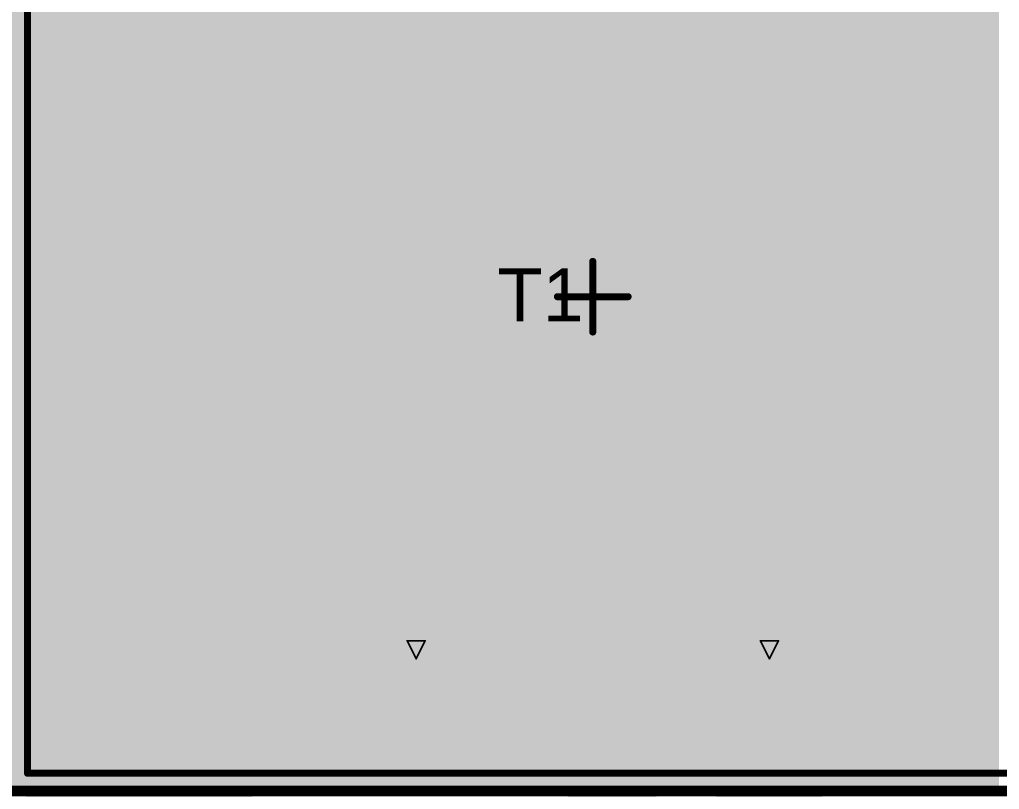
# Model space of a CAD drawing. Header units: inches. Extents: x -21 to 344, y -3 to 240.
# Drawn here: x 12.77 to 40.51, y 63.64 to 85.45 of the extents above; entities that cross this region are included whole.
import ezdxf

# ---------------------------------------------------------------- set-up
doc = ezdxf.new("R2010")
doc.units = ezdxf.units.IN
for name, color, linetype in [('Bottom Layer', 5, 'Continuous'), ('Bottom Solder', 6, 'Continuous'), ('Drill Drawing', 1, 'Continuous'), ('Int1 -GND)', 76, 'Continuous'), ('Int2 -PWR)', 16, 'Continuous'), ('Multi-Layer', 9, 'Continuous'), ('Pad Holes', 156, 'Continuous'), ('Top Component Center', 76, 'Continuous'), ('Top Designator', 56, 'Continuous'), ('Top Layer', 1, 'Continuous'), ('Top Overlay', 2, 'Continuous'), ('Top Solder', 216, 'Continuous')]:
    doc.layers.add(name, color=color, linetype=linetype)
doc.styles.add('Arial', font='', dxfattribs={"height": 0.2})
doc.styles.get('Arial').set_extended_font_data('Arial')

# ---------------------------------------------------------------- blocks, each defined once
blk = doc.blocks.new('EI30_14')
at = {"layer": 'Bottom Layer'}
h = blk.add_hatch(color=5, dxfattribs=at)
edge = h.paths.add_edge_path()
edge.add_arc((-5, -10), 0.75, 0, 360)
h = blk.add_hatch(color=5, dxfattribs=at)
edge = h.paths.add_edge_path()
edge.add_arc((5, -10), 0.75, 0, 360)
at = {"layer": 'Bottom Solder'}
h = blk.add_hatch(color=6, dxfattribs=at)
edge = h.paths.add_edge_path()
edge.add_arc((-5, -10), 0.8, 0, 360)
h = blk.add_hatch(color=6, dxfattribs=at)
edge = h.paths.add_edge_path()
edge.add_arc((5, -10), 0.8, 0, 360)
at = {"layer": 'Int1 -GND)'}
h = blk.add_hatch(color=7, dxfattribs=at)
edge = h.paths.add_edge_path()
edge.add_arc((-5, -10), 1.212, 0, 360)
h = blk.add_hatch(color=7, dxfattribs=at)
edge = h.paths.add_edge_path()
edge.add_arc((5, -10), 1.212, 0, 360)
at = {"layer": 'Int2 -PWR)'}
h = blk.add_hatch(color=7, dxfattribs=at)
edge = h.paths.add_edge_path()
edge.add_arc((-5, -10), 1.212, 0, 360)
h = blk.add_hatch(color=7, dxfattribs=at)
edge = h.paths.add_edge_path()
edge.add_arc((5, -10), 1.212, 0, 360)
at = {"layer": 'Multi-Layer'}
h = blk.add_hatch(color=9, dxfattribs=at)
edge = h.paths.add_edge_path()
edge.add_arc((-5, -10), 0.75, 0, 360)
h = blk.add_hatch(color=9, dxfattribs=at)
edge = h.paths.add_edge_path()
edge.add_arc((5, -10), 0.75, 0, 360)
at = {"layer": 'Pad Holes'}
h = blk.add_hatch(color=7, dxfattribs=at)
edge = h.paths.add_edge_path()
edge.add_arc((-5, -10), 0.45, 0, 360)
h = blk.add_hatch(color=7, dxfattribs=at)
edge = h.paths.add_edge_path()
edge.add_arc((5, -10), 0.45, 0, 360)
at = {"layer": 'Top Layer'}
h = blk.add_hatch(color=1, dxfattribs=at)
edge = h.paths.add_edge_path()
edge.add_arc((-5, -10), 0.75, 0, 360)
h = blk.add_hatch(color=1, dxfattribs=at)
edge = h.paths.add_edge_path()
edge.add_arc((5, -10), 0.75, 0, 360)
at = {"layer": 'Top Solder'}
h = blk.add_hatch(color=216, dxfattribs=at)
edge = h.paths.add_edge_path()
edge.add_arc((-5, -10), 0.8, 0, 360)
h = blk.add_hatch(color=216, dxfattribs=at)
edge = h.paths.add_edge_path()
edge.add_arc((5, -10), 0.8, 0, 360)
at = {"layer": 'Top Component Center'}
for points in [[(-16, -13.5, 0.2, 0.2, 0), (-16, 13.5, 0.2, 0.2, 0)], [(0, -1, 0.2, 0.2, 0), (0, 1, 0.2, 0.2, 0)], [(-1, 0, 0.2, 0.2, 0), (1, 0, 0.2, 0.2, 0)], [(-16, -13.5, 0.2, 0.2, 0), (16, -13.5, 0.2, 0.2, 0)]]:
    blk.add_lwpolyline(points, format="xyseb", dxfattribs=at)
for points in [[(-0.05, 1, 0.1, 0.1, 1), (0.05, 1, 0.1, 0.1, 1)], [(-1.05, 0, 0.1, 0.1, 1), (-0.95, 0, 0.1, 0.1, 1)], [(0.95, 0, 0.1, 0.1, 1), (1.05, 0, 0.1, 0.1, 1)], [(-0.05, -1, 0.1, 0.1, 1), (0.05, -1, 0.1, 0.1, 1)], [(-16.05, -13.5, 0.1, 0.1, 1), (-15.95, -13.5, 0.1, 0.1, 1)], [(-16.05, -13.5, 0.1, 0.1, 1), (-15.95, -13.5, 0.1, 0.1, 1)]]:
    blk.add_lwpolyline(points, format="xyseb", close=True, dxfattribs=at)
at = {"layer": 'Top Designator'}
for points in [[(-16, -13.5, 0.2, 0.2, 0), (-16, 13.5, 0.2, 0.2, 0)], [(-16, -13.5, 0.2, 0.2, 0), (16, -13.5, 0.2, 0.2, 0)]]:
    blk.add_lwpolyline(points, format="xyseb", dxfattribs=at)
blk.add_lwpolyline([(-16.05, -13.5, 0.1, 0.1, 1), (-15.95, -13.5, 0.1, 0.1, 1)], format="xyseb", close=True, dxfattribs=at)
blk.add_lwpolyline([(-16.05, -13.5, 0.1, 0.1, 1), (-15.95, -13.5, 0.1, 0.1, 1)], format="xyseb", close=True, dxfattribs=at)
at = {"layer": 'Top Overlay'}
blk.add_lwpolyline([(-16.5, -14, 0.3, 0.3, 0), (16.5, -14, 0.3, 0.3, 0)], format="xyseb", dxfattribs=at)
at = {"layer": 'Top Designator', "style": 'Arial'}
blk.add_text('T1', height=1.5, dxfattribs=at).set_placement((-2.7, -0.7))

msp = doc.modelspace()

# ---------------------------------------------------------------- hatches: boundary and pattern name
at = {"layer": 'Int1 -GND)'}
msp.add_hatch(color=7, dxfattribs=at).paths.add_polyline_path([(12.3, 63.7), (40.4, 63.7), (40.4, 87.7), (12.3, 87.7)])
at = {"layer": 'Int2 -PWR)'}
msp.add_hatch(color=7, dxfattribs=at).paths.add_polyline_path([(12.4, 63.5), (40.5, 63.5), (40.5, 87.5), (12.4, 87.5)])
at = {"layer": 'Top Layer'}
h = msp.add_hatch(color=1, dxfattribs=at)
h.paths.add_polyline_path([(10.2, 84.8), (10.2, 68.9), (15.5, 63.6), (19.2, 63.6), (19.6, 63.2), (19.6, 61.1), (19.2, 60.7), (17.9, 60.7), (17.6, 61), (17.6, 61.4), (17.2, 61.8), (14.6, 61.8), (7.7, 68.7), (7.7, 84.8), (8.3, 85.4), (9.6, 85.4)])
h.paths.add_polyline_path([(9.127, 84.702), (9.127, 83.927), (9.902, 83.927), (9.842, 84.149), (9.723, 84.355), (9.555, 84.523), (9.349, 84.642)], flags=0)
h.paths.add_polyline_path([(8.873, 84.702), (8.651, 84.642), (8.445, 84.523), (8.277, 84.355), (8.158, 84.149), (8.098, 83.927), (8.873, 83.927)], flags=0)
h.paths.add_polyline_path([(9.902, 83.673), (9.127, 83.673), (9.127, 82.898), (9.349, 82.958), (9.555, 83.077), (9.723, 83.245), (9.842, 83.451)], flags=0)
h.paths.add_polyline_path([(8.873, 83.673), (8.098, 83.673), (8.158, 83.451), (8.277, 83.245), (8.445, 83.077), (8.651, 82.958), (8.873, 82.898)], flags=0)
h.paths.add_polyline_path([(9.127, 70.702), (9.127, 69.927), (9.902, 69.927), (9.842, 70.149), (9.723, 70.355), (9.555, 70.523), (9.349, 70.642)], flags=0)
h.paths.add_polyline_path([(8.873, 70.702), (8.651, 70.642), (8.445, 70.523), (8.277, 70.355), (8.158, 70.149), (8.098, 69.927), (8.873, 69.927)], flags=0)
h.paths.add_polyline_path([(9.902, 69.673), (9.127, 69.673), (9.127, 68.898), (9.349, 68.958), (9.555, 69.077), (9.723, 69.245), (9.842, 69.451)], flags=0)
h.paths.add_polyline_path([(8.873, 69.673), (8.098, 69.673), (8.158, 69.451), (8.277, 69.245), (8.445, 69.077), (8.651, 68.958), (8.873, 68.898)], flags=0)
h = msp.add_hatch(color=1, dxfattribs=at)
h.paths.add_polyline_path([(30.8, 64.3), (30.8, 57.7), (30.5, 57.4), (28.6, 57.4), (28.3, 57.7), (28.3, 63.5), (25.8, 66), (22.3, 66), (21.6, 66.7), (21.6, 68.6), (22.4, 69.4), (25.7, 69.4)])
h.paths.add_polyline_path([(24.132, 68.604), (24.127, 68.604), (24.127, 67.727), (25.004, 67.727), (25.004, 67.732), (24.936, 67.988), (24.803, 68.216), (24.616, 68.403), (24.388, 68.536)], flags=0)
h.paths.add_polyline_path([(23.873, 68.604), (23.868, 68.604), (23.612, 68.536), (23.384, 68.403), (23.197, 68.216), (23.064, 67.988), (22.996, 67.732), (22.996, 67.727), (23.873, 67.727)], flags=0)
h.paths.add_polyline_path([(25.004, 67.473), (24.127, 67.473), (24.127, 66.596), (24.132, 66.596), (24.388, 66.664), (24.616, 66.797), (24.803, 66.984), (24.936, 67.212), (25.004, 67.468)], flags=0)
h.paths.add_polyline_path([(23.873, 67.473), (22.996, 67.473), (22.996, 67.468), (23.064, 67.212), (23.197, 66.984), (23.384, 66.797), (23.612, 66.664), (23.868, 66.596), (23.873, 66.596)], flags=0)
h.paths.add_polyline_path([(30.599, 59.709), (29.697, 59.709), (29.697, 58.982), (30.599, 58.982)], flags=0)
h.paths.add_polyline_path([(29.443, 59.709), (28.541, 59.709), (28.541, 58.982), (29.443, 58.982)], flags=0)
h.paths.add_polyline_path([(30.599, 58.728), (29.697, 58.728), (29.697, 58.001), (30.599, 58.001)], flags=0)
h.paths.add_polyline_path([(29.443, 58.728), (28.541, 58.728), (28.541, 58.001), (29.443, 58.001)], flags=0)
h = msp.add_hatch(color=1, dxfattribs=at)
h.paths.add_polyline_path([(35.5, 68.6), (35.5, 55.4), (32.5, 52.4), (28.5, 52.4), (28.1, 52.8), (28.1, 54.6), (28.5, 55), (30.91, 55), (31.9, 55.9), (32.5, 56.5), (32.5, 68.7), (33.3, 69.5), (34.6, 69.5)])
h.paths.add_polyline_path([(34.132, 68.604), (34.127, 68.604), (34.127, 67.727), (35.004, 67.727), (35.004, 67.732), (34.936, 67.988), (34.803, 68.216), (34.616, 68.403), (34.388, 68.536)], flags=0)
h.paths.add_polyline_path([(33.873, 68.604), (33.868, 68.604), (33.612, 68.536), (33.384, 68.403), (33.197, 68.216), (33.064, 67.988), (32.996, 67.732), (32.996, 67.727), (33.873, 67.727)], flags=0)
h.paths.add_polyline_path([(35.004, 67.473), (34.127, 67.473), (34.127, 66.596), (34.132, 66.596), (34.388, 66.664), (34.616, 66.797), (34.803, 66.984), (34.936, 67.212), (35.004, 67.468)], flags=0)
h.paths.add_polyline_path([(33.873, 67.473), (32.996, 67.473), (32.996, 67.468), (33.064, 67.212), (33.197, 66.984), (33.384, 66.797), (33.612, 66.664), (33.868, 66.596), (33.873, 66.596)], flags=0)
h.paths.add_polyline_path([(30.599, 54.499), (29.697, 54.499), (29.697, 53.772), (30.599, 53.772)], flags=0)
h.paths.add_polyline_path([(29.443, 54.499), (28.541, 54.499), (28.541, 53.772), (29.443, 53.772)], flags=0)
h.paths.add_polyline_path([(30.599, 53.518), (29.697, 53.518), (29.697, 52.791), (30.599, 52.791)], flags=0)
h.paths.add_polyline_path([(29.443, 53.518), (28.541, 53.518), (28.541, 52.791), (29.443, 52.791)], flags=0)

# ---------------------------------------------------------------- linework, layer by layer
at = {"layer": 'Drill Drawing'}
for points in [[(23.746, 67.854, 0.0508, 0.0508, 0), (24.254, 67.854, 0.0508, 0.0508, 0)], [(23.746, 67.854, 0.0508, 0.0508, 0), (24, 67.346, 0.0508, 0.0508, 0)], [(24, 67.346, 0.0508, 0.0508, 0), (24.254, 67.854, 0.0508, 0.0508, 0)], [(33.746, 67.854, 0.0508, 0.0508, 0), (34.254, 67.854, 0.0508, 0.0508, 0)], [(33.746, 67.854, 0.0508, 0.0508, 0), (34, 67.346, 0.0508, 0.0508, 0)], [(34, 67.346, 0.0508, 0.0508, 0), (34.254, 67.854, 0.0508, 0.0508, 0)]]:
    msp.add_lwpolyline(points, format="xyseb", dxfattribs=at)
for points in [[(23.733, 67.854, 0.0254, 0.0254, 1), (23.759, 67.854, 0.0254, 0.0254, 1)], [(23.733, 67.854, 0.0254, 0.0254, 1), (23.759, 67.854, 0.0254, 0.0254, 1)], [(24.241, 67.854, 0.0254, 0.0254, 1), (24.267, 67.854, 0.0254, 0.0254, 1)], [(24.241, 67.854, 0.0254, 0.0254, 1), (24.267, 67.854, 0.0254, 0.0254, 1)], [(33.733, 67.854, 0.0254, 0.0254, 1), (33.759, 67.854, 0.0254, 0.0254, 1)], [(33.733, 67.854, 0.0254, 0.0254, 1), (33.759, 67.854, 0.0254, 0.0254, 1)], [(34.241, 67.854, 0.0254, 0.0254, 1), (34.267, 67.854, 0.0254, 0.0254, 1)], [(34.241, 67.854, 0.0254, 0.0254, 1), (34.267, 67.854, 0.0254, 0.0254, 1)], [(23.987, 67.346, 0.0254, 0.0254, 1), (24.013, 67.346, 0.0254, 0.0254, 1)], [(23.987, 67.346, 0.0254, 0.0254, 1), (24.013, 67.346, 0.0254, 0.0254, 1)], [(33.987, 67.346, 0.0254, 0.0254, 1), (34.013, 67.346, 0.0254, 0.0254, 1)], [(33.987, 67.346, 0.0254, 0.0254, 1), (34.013, 67.346, 0.0254, 0.0254, 1)]]:
    msp.add_lwpolyline(points, format="xyseb", close=True, dxfattribs=at)

# ---------------------------------------------------------------- block references
msp.add_blockref('EI30_14', (29, 77.6))

doc.saveas('drawing.dxf')
